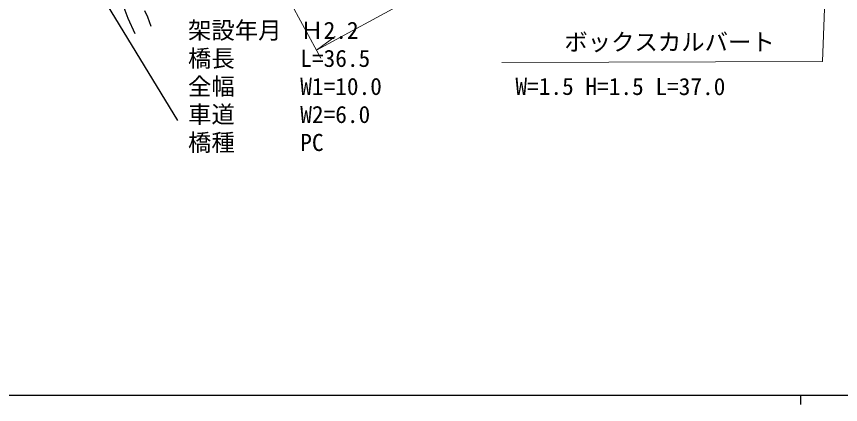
# Model space of a CAD drawing. Units: millimetres at full size, sheet at 1:1000; details may follow other scales. Extents: x 40000 to 680000, y 20000 to 380000.
# Drawn here: x 84190 to 172287, y 204000 to 245514 of the extents above; entities that cross this region are included whole.
import ezdxf
from ezdxf.enums import TextEntityAlignment as Align

# ---------------------------------------------------------------- set-up
doc = ezdxf.new("R2010")
doc.units = ezdxf.units.MM
doc.header["$LTSCALE"] = 1000
for name, color, linetype, lineweight in [('M-BGD', 7, 'Continuous', 25), ('M-BMK-OTRS', 5, 'Continuous', 25), ('M-STR-HTXT', 7, 'Continuous', 13), ('M-TTL-BAND', 7, 'Continuous', 25)]:
    doc.layers.add(name, color=color, linetype=linetype, lineweight=lineweight)
doc.styles.add('ＭＳ ゴシック', font='')
doc.styles.get('ＭＳ ゴシック').set_extended_font_data('MS Gothic')

msp = doc.modelspace()

# ---------------------------------------------------------------- linework, layer by layer
at = {"layer": 'M-BGD'}
for points in [[(96892, 243642), (96147, 245313), (95704, 246427), (95307, 247910), (95061, 249091), (94999, 250241), (95062, 251760), (95348, 253230), (95649, 254396), (95984, 255760), (96285, 256703), (96779, 257948), (97369, 259364), (98026, 260661), (98929, 262010), (100070, 263425), (101289, 264931), (102877, 266996), (103505, 267994), (104075, 268925), (105018, 270033), (106112, 271078), (106895, 271659)], [(98574, 244456), (98237, 245452), (97909, 246113)]]:
    msp.add_lwpolyline(points, dxfattribs=at)
at = {"layer": 'M-BMK-OTRS'}
msp.add_line((101442, 234390), (63221, 297196), dxfattribs=at)
at = {"layer": 'M-STR-HTXT'}
for p, q in [((112918, 248064), (116743, 241047)), ((116280, 241897), (118248, 243365))]:
    msp.add_line(p, q, dxfattribs=at)
for points in [[(136092, 240584), (170368, 240684), (172259, 290624)], [(116280, 241897), (126124, 247293), (136152, 251580), (147025, 255706), (154182, 257932), (162533, 260019), (169682, 261623)]]:
    msp.add_lwpolyline(points, dxfattribs=at)
at = {"layer": 'M-TTL-BAND'}
for p, q in [((40000, 205000), (579000, 205000)), ((168000, 205000), (168000, 204000))]:
    msp.add_line(p, q, dxfattribs=at)

# ---------------------------------------------------------------- texts
at = {"layer": 'M-STR-HTXT', "style": 'ＭＳ ゴシック'}
for s, p in [('架設年月', (102526, 242567)), ('Ｈ2.2', (114526, 242567)), ('ボックスカルバート', (142758, 241316)), ('橋長', (102526, 239567)), ('L=36.5', (114526, 239567)), ('全幅', (102526, 236567)), ('W1=10.0', (114526, 236567)), ('車道', (102526, 233567)), ('W2=6.0', (114526, 233567)), ('橋種', (102526, 230567)), ('PC', (114526, 230567))]:
    msp.add_text(s, height=1833, dxfattribs=at).set_placement(p, align=Align.BOTTOM_LEFT)
msp.add_text('W=1.5 H=1.5 L=37.0', height=1833, rotation=359.917, dxfattribs=at).set_placement((137530, 236580), align=Align.BOTTOM_LEFT)

doc.saveas('drawing.dxf')
